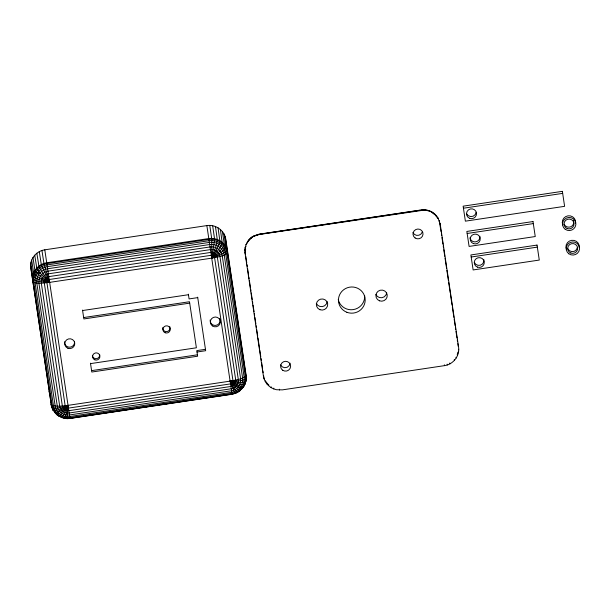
<?xml version="1.0" encoding="UTF-8"?>
<svg xmlns="http://www.w3.org/2000/svg" width="610" height="610" viewBox="0 0 610 610"><rect width="100%" height="100%" fill="white"/><g stroke="black" fill="none" stroke-linecap="round" stroke-linejoin="round"><path stroke-width="0.91" d="M437.309 217.922L438.064 218.144L440.199 224L458.575 346.991C460.024 355.76 453.192 364.513 444.461 365.649L282.384 389.866L276.582 389.737L273.791 388.936L273.798 388.112M273.791 388.936L271.191 387.67L271.236 386.862M254.462 236.558C251.899 235.117 248.666 240.226 247.363 242.185L249.101 239.89L253.691 235.963L259.113 234.171L421.19 209.947C427.03 209.093 433.23 211.472 436.775 216.245L431.735 212.166L434.77 214.179L433.931 213.752M30.5 265.625C30.668 257.786 37.073 250.885 44.789 249.818L206.859 225.593C215.543 224.129 224.632 230.504 225.814 239.311L246.135 375.257L245.807 381.479C240.912 383.606 235.185 381.723 230.107 381.136L68.03 405.36C62.571 405.833 56.539 407.228 51.324 404.971L30.5 265.625L51.659 407.19L53.123 410.278C58.423 410.881 63.348 407.404 68.03 405.36L67.13 418.658L61.534 417.56L56.669 414.647L52.811 409.806L52.536 407.953M271.191 387.67C267.088 385.177 264.176 380.907 263.428 376.156L245.045 253.165L245.22 247.485L246.028 246.509M245.38 246.943L244.877 250.321M245.807 381.479L246.303 378.101M266.852 383.919L266.966 383.171L265.388 380.831L265.251 381.54M251.221 237.915L253.958 236.032L259.136 234.324L420.267 210.244M264.099 378.932L263.589 375.524L263.428 376.156M249.101 239.89L251.671 237.519M242.078 388.532L237.496 392.459L232.067 394.258L69.997 418.475L67.13 418.658L65.59 418.155M245.045 253.165L245.045 249.734L245.716 249.177M246.135 375.257L246.135 378.688C241.476 381.639 235.407 380.884 230.107 381.136L234.85 393.236M248.049 241.537L246.051 244.747L247.492 241.728L249.681 239.372M235.521 392.947L237.526 392.085C234.758 390.918 232.311 384.239 230.107 381.136C234.85 382.5 239.989 385.39 244.984 384.178L244.854 381.829M245.22 247.485L246.204 244.244M244.984 384.178L245.967 380.937L245.685 379.084M245.129 383.675L243.695 386.694L241.499 389.05L236.283 386.084L230.107 381.136C235.468 379.992 241.644 379.565 245.975 375.882L227.591 252.898C226.424 244.221 217.473 237.946 208.925 239.394L46.848 263.619C38.255 264.732 31.522 273.349 32.948 281.988C38.163 284.237 44.187 282.842 49.654 282.369L211.723 258.152C217.091 257.001 223.26 256.574 227.591 252.898L225.143 236.535M421.213 210.099L424.057 209.764L429.837 211.228L429.654 210.862L429.287 210.976L432.437 212.486M242.513 387.96L243.817 386.237L243.695 386.694C238.769 386.908 234.4 383.202 230.107 381.136L236.649 388.555L239.89 390.903M64.141 418.002C66.444 416.073 66.833 408.974 68.03 405.36C63.897 408.044 59.826 412.322 54.702 412.619L54.412 412.177L59.452 416.256L62.273 413.549L68.03 405.36C62.891 406.664 57.309 409.165 51.987 407.701L50.988 404.422M238.136 391.689L239.349 390.903M253.661 236.337L259.166 234.514L424.148 210.107M463.44 208.216L562.672 193.385M39.947 272.472L38.072 272.746L38.354 274.63M467.161 233.485L533.308 223.595M82.602 310.536L188.452 294.714M197.731 297.627L189.077 298.923L188.368 294.165M471.195 257.008L537.341 247.119M83.654 317.551L189.496 301.736L196.382 347.791L90.539 363.613M189.702 303.132L83.86 318.946L82.533 310.071M205.456 349.316L196.801 350.605L197.64 356.209L91.797 372.031L90.471 363.156M197.007 352L205.669 350.712L197.663 297.161M91.584 370.636L197.427 354.814M239.394 388.25L241.27 387.968M71.828 417.85L73.711 417.568M75.594 417.286L77.478 417.004M80.306 416.584L82.19 416.302M84.073 416.02L85.964 415.738M87.848 415.456L89.731 415.174M92.56 414.754L94.443 414.472M96.327 414.19L98.21 413.908M100.093 413.626L101.977 413.344M104.806 412.917L106.689 412.642M108.58 412.36L110.463 412.078M112.347 411.796L114.23 411.514M117.059 411.087L118.942 410.804M120.826 410.53L122.709 410.248M124.593 409.966L126.476 409.684M129.305 409.257L131.188 408.974M133.079 408.692L134.963 408.41M136.846 408.136L138.729 407.854M141.558 407.427L143.441 407.144M145.325 406.862L147.208 406.58M149.092 406.298L150.983 406.016M153.804 405.597L155.687 405.314M157.578 405.032L159.462 404.75M161.345 404.468L163.228 404.186M166.057 403.767L167.941 403.484M169.824 403.202L171.707 402.92M177.365 402.074L180.186 401.654M182.077 401.372L183.961 401.09M189.611 400.244L192.44 399.825M194.323 399.542L196.206 399.26M198.09 398.978L199.981 398.696M201.864 398.414L204.685 397.995M206.577 397.712L208.46 397.43M210.343 397.148L212.227 396.866M214.11 396.584L216.939 396.164M218.822 395.882L220.706 395.6M222.589 395.318L224.48 395.036M227.301 394.617L229.192 394.334M67.031 418.315L69.212 418.178M423.942 209.931L425.757 210.13M428.411 210.725L426.664 210.221L427.046 210.419M63.44 417.797L61.351 417.202L61.9 417.446L63.943 414.365L68.03 405.36C64.53 408.586 61.435 413.412 56.669 414.647L56.41 414.243M58.743 415.936L64.515 418.201L69.975 418.323L232.044 394.098C240.256 393.038 246.669 384.811 245.311 376.568L226.928 253.585C225.822 245.304 217.274 239.318 209.116 240.698L47.046 264.923C38.842 265.983 32.422 274.21 33.779 282.453L52.155 405.437C52.856 409.897 55.594 413.916 59.452 416.256M266.966 383.171L268.934 385.2M436.486 215.803L438.369 218.616L438.064 218.144M435.807 215.696L436.806 217.183M439.528 221.232L439.2 220.721L441.121 231.899M439.856 223.451L440.199 224M458.407 349.24L458.743 349.843M458.407 352.671L458.072 352.031L457.248 354.73L457.569 355.416M53.123 410.278L51.324 404.971M455.96 357.246L456.265 357.971M454.244 359.511L454.526 360.274M449.761 363.011L449.966 363.827M49.052 391.46L49.723 394.235M447.122 364.139L447.29 364.971M441.404 233.775L441.678 235.651M441.96 237.534L442.944 244.107M443.226 245.983L443.508 247.858M443.783 249.734L444.766 256.307M445.048 258.183L446.589 268.514M446.871 270.39L448.419 280.714M448.693 282.598L450.241 292.922M450.523 294.798L452.063 305.13M452.345 307.005L453.886 317.33M454.168 319.213L455.151 325.786M455.434 327.661L455.716 329.537M455.99 331.413L456.974 337.986M457.256 339.861L457.538 341.745M457.82 343.621L458.24 346.434M444.332 364.81L444.461 365.649M245.212 252.54L245.494 254.416M245.769 256.291L246.753 262.864M247.035 264.74L247.317 266.623M247.599 268.499L248.575 275.072M248.857 276.948L249.139 278.823M249.421 280.707L250.405 287.279M250.679 289.155L250.962 291.031M251.244 292.907L252.227 299.479M252.51 301.355L252.784 303.239M253.066 305.114L254.05 311.687M254.332 313.563L254.614 315.439M254.888 317.322L255.872 323.887M256.154 325.77L256.436 327.646M256.719 329.522L257.702 336.095M257.977 337.971L259.524 348.302M259.807 350.178L260.783 356.751M261.065 358.627L261.347 360.502M261.629 362.386L262.613 368.958M262.887 370.834L263.169 372.71M223.992 233.92L225.929 246.882L227.08 249.498C224.015 254.614 216.901 255.849 211.723 258.152L211.784 239.212L209.771 225.41M222.391 231.548L224.327 244.503C222.162 250.39 216.23 254.073 211.723 258.152L214.636 239.524L212.661 225.731M220.393 229.482L222.254 243.222L218.754 249.444L211.723 258.152L215.574 247.546L217.389 240.31L215.452 226.531M218.06 227.797L219.951 241.56L217.251 248.362L211.723 258.152C216.657 254.942 223.29 252.418 225.929 246.882C222.642 240.897 215.521 237.526 208.795 238.556L46.726 262.78C39.009 263.848 32.604 270.741 32.437 278.587C36.867 282.582 44.027 281.69 49.654 282.369L44.057 264.283L41.953 250.496M206.859 225.593L232.067 394.258M44.789 249.818L69.997 418.475M39.276 251.64L41.427 265.411L49.654 282.369C44.004 280.752 36.913 280.272 32.772 275.75L30.835 262.788M36.844 253.226L39.025 266.966L42.875 273.356L49.654 282.369C44.156 279.792 37.408 278 33.611 273.013L31.674 260.051M34.724 255.194L36.935 268.911L41.51 274.622L49.654 282.369C44.507 278.854 38.323 275.842 34.922 270.451L32.986 257.496M279.395 389.21L279.479 390.049M244.198 362.294L244.366 365.146M364.635 295.537A13.374 13.092 -8.5 0 1 353.236 309.613A13.374 13.092 -8.5 0 1 338.23 299.487M386.717 292.83A5.688 5.566 -8.5 0 1 375.851 294.455M327.181 301.729A5.688 5.566 -8.5 0 1 316.315 303.353M290.101 363.194A5.017 4.91 -8.5 0 1 280.569 364.933M422.227 232.151A5.017 4.91 -8.5 0 1 412.97 232.654M99.666 354.532A3.675 3.599 -8.5 0 1 96.555 358.642A3.675 3.599 -8.5 0 1 92.384 355.622M169.748 326.579A3.675 3.599 -8.5 0 1 166.904 331.581A3.675 3.599 -8.5 0 1 162.725 327.623M219.745 318.55A5.017 4.91 -8.5 0 1 215.871 325.382A5.017 4.91 -8.5 0 1 210.16 319.983M74.519 341.539A5.017 4.91 -8.5 0 1 69.631 347.197A5.017 4.91 -8.5 0 1 64.576 341.745M566.469 249.437A6.687 6.542 -8.5 0 1 571.639 240.332A6.687 6.542 -8.5 0 1 579.248 247.53M577.403 247.309A5.017 4.91 -8.5 0 1 567.818 248.743M562.817 224.922A6.687 6.542 -8.5 0 1 567.986 215.826A6.687 6.542 -8.5 0 1 575.596 223.016M573.385 220.286A5.017 4.91 -8.5 0 1 570.762 226.752A5.017 4.91 -8.5 0 1 564.174 224.228M476.189 212.242A5.017 4.91 -8.5 0 1 466.604 213.675M479.887 236.23A5.017 4.91 -8.5 0 1 475.647 241.827A5.017 4.91 -8.5 0 1 469.959 237.709M483.921 259.753A5.017 4.91 -8.5 0 1 474.351 262.468M35.22 277.885L35.075 282.804L53.459 405.795C54.481 413.42 62.357 418.94 69.876 417.667L231.945 393.442C239.509 392.466 245.426 384.887 244.175 377.293L225.791 254.301C224.77 246.676 216.893 241.156 209.375 242.429L47.305 266.654C41.48 267.5 36.432 272.09 35.22 277.885M36.935 278.694L36.806 283.048L55.182 406.031C56.09 412.779 63.051 417.659 69.708 416.538L231.777 392.314C238.464 391.445 243.703 384.742 242.597 378.025L224.213 255.033C223.306 248.293 216.344 243.405 209.688 244.534L47.618 268.758C42.464 269.506 38.003 273.57 36.935 278.694M39.009 279.51L38.903 283.162L57.287 406.146C58.041 411.811 63.89 415.906 69.471 414.96L231.541 390.743C237.153 390.011 241.545 384.384 240.614 378.749L222.238 255.765C221.476 250.1 215.635 246.005 210.054 246.951L47.977 271.168C43.653 271.801 39.909 275.209 39.009 279.51M41.404 280.31L41.312 283.147L59.696 406.138C60.291 410.538 64.835 413.725 69.174 412.993L231.251 388.768C235.612 388.204 239.029 383.827 238.304 379.443L219.928 256.459C219.333 252.052 214.789 248.865 210.45 249.597L48.373 273.821C45.01 274.309 42.098 276.963 41.404 280.31M44.027 281.065L62.35 406.001C62.754 409.013 65.857 411.193 68.831 410.69L230.9 386.465C233.889 386.077 236.23 383.088 235.734 380.083L217.351 257.1C216.946 254.088 213.835 251.907 210.869 252.41L48.792 276.627L46.078 277.794L44.027 281.065M46.802 281.759L65.156 405.734L66.505 407.732L68.45 408.113L230.519 383.896L232.57 382.562L232.974 380.655L214.59 257.664L213.241 255.666L211.296 255.285L49.227 279.51L47.847 280.097L46.802 281.759M562.367 191.342L463.135 206.172L465.377 221.163L564.608 206.333L562.367 191.342M533.003 221.552L466.848 231.434L469.09 246.425L535.245 236.543L533.003 221.552M537.036 245.075L470.882 254.957L473.124 269.948L539.278 260.066L537.036 245.075M346.876 312.282A13.374 13.092 -8.5 0 0 365.047 298.099A13.374 13.092 -8.5 0 0 343.521 289.857A13.374 13.092 -8.5 0 0 346.876 312.282M379.481 300.814A5.688 5.566 -8.5 0 0 387.205 294.79A5.688 5.566 -8.5 0 0 378.055 291.283A5.688 5.566 -8.5 0 0 379.481 300.814M319.945 309.712A5.688 5.566 -8.5 0 0 327.669 303.688A5.688 5.566 -8.5 0 0 318.519 300.181A5.688 5.566 -8.5 0 0 319.945 309.712M282.75 370.278A5.017 4.91 -8.5 0 0 290.612 366.602A5.017 4.91 -8.5 0 0 283.482 361.791A5.017 4.91 -8.5 0 0 282.75 370.278M415.158 237.992A5.017 4.91 -8.5 0 0 423.012 234.301A5.017 4.91 -8.5 0 0 415.867 229.512A5.017 4.91 -8.5 0 0 415.158 237.992M94.878 359.831A3.675 3.599 -8.5 0 0 99.872 355.927A3.675 3.599 -8.5 0 0 93.955 353.663A3.675 3.599 -8.5 0 0 94.878 359.831M165.226 332.77A3.675 3.599 -8.5 0 0 170.22 328.874A3.675 3.599 -8.5 0 0 164.303 326.609A3.675 3.599 -8.5 0 0 165.226 332.77M67.916 348.257A5.017 4.91 -8.5 0 0 74.725 342.934A5.017 4.91 -8.5 0 0 66.658 339.846A5.017 4.91 -8.5 0 0 67.916 348.257M212.356 325.877A5.017 4.91 -8.5 0 0 220.332 322.461A5.017 4.91 -8.5 0 0 213.37 317.421A5.017 4.91 -8.5 0 0 212.356 325.877M568.863 253.79A6.687 6.542 -8.5 0 0 579.5 249.231A6.687 6.542 -8.5 0 0 570.213 242.513A6.687 6.542 -8.5 0 0 568.863 253.79M570.83 253.043A5.017 4.91 -8.5 0 0 577.639 247.729A5.017 4.91 -8.5 0 0 569.572 244.64A5.017 4.91 -8.5 0 0 570.83 253.043M565.218 229.276A6.687 6.542 -8.5 0 0 575.848 224.724A6.687 6.542 -8.5 0 0 566.56 218.006A6.687 6.542 -8.5 0 0 565.218 229.276M567.178 228.537A5.017 4.91 -8.5 0 0 573.995 223.222A5.017 4.91 -8.5 0 0 565.92 220.126A5.017 4.91 -8.5 0 0 567.178 228.537M469.662 218.327A5.017 4.91 -8.5 0 0 476.479 213.012A5.017 4.91 -8.5 0 0 468.404 209.916A5.017 4.91 -8.5 0 0 469.662 218.327M473.375 243.588A5.017 4.91 -8.5 0 0 480.192 238.274A5.017 4.91 -8.5 0 0 472.117 235.178A5.017 4.91 -8.5 0 0 473.375 243.588M477.409 267.111A5.017 4.91 -8.5 0 0 484.226 261.797A5.017 4.91 -8.5 0 0 476.151 258.701A5.017 4.91 -8.5 0 0 477.409 267.111"/></g></svg>
